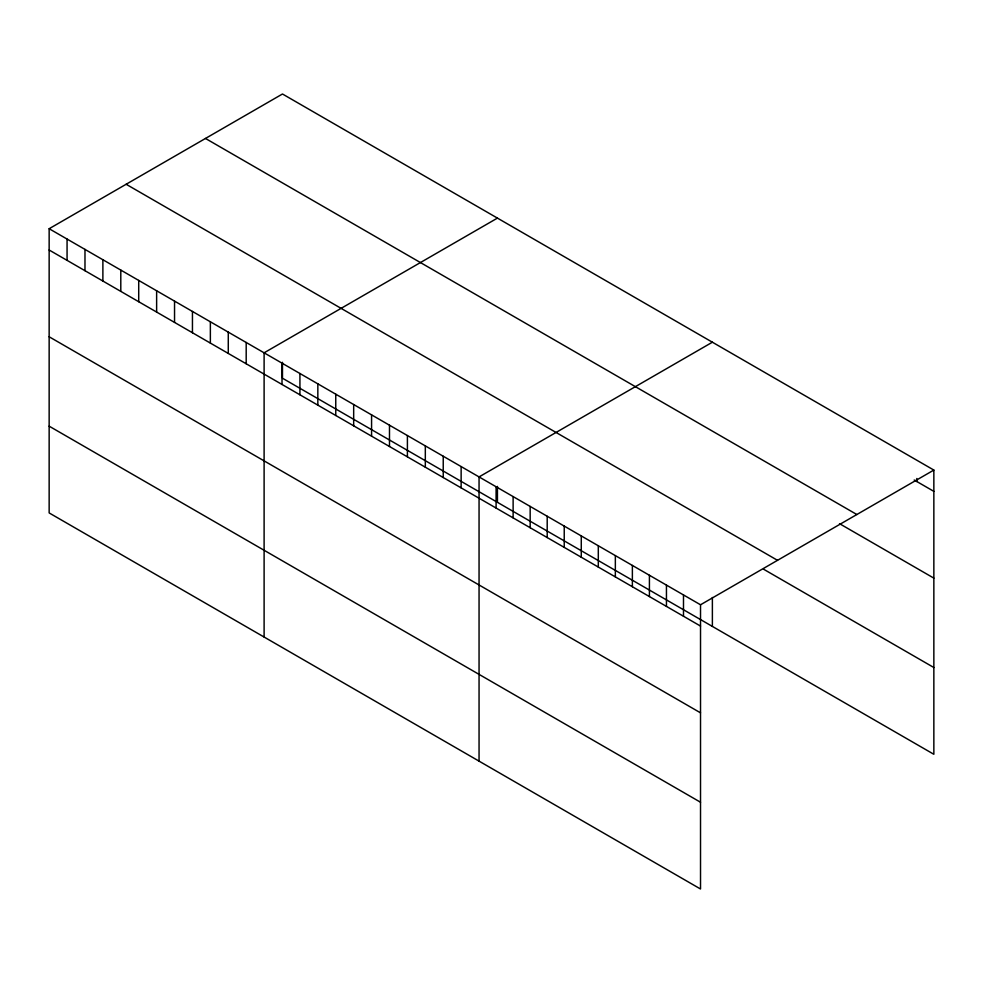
<?xml version="1.0" encoding="UTF-8"?>
<svg xmlns="http://www.w3.org/2000/svg" width="983" height="983" viewBox="0 0 983 983"><rect width="100%" height="100%" fill="white"/><g stroke="black" fill="none" stroke-linecap="round" stroke-linejoin="round"><path stroke-width="1.47" d="M49.15 228.72L700.523 604.778L700.523 889.001L49.15 512.929L49.15 228.72L282.477 93.999L933.85 470.071L933.85 754.28L282.477 378.222L282.477 362.309M497.435 218.103L264.108 352.811L264.108 637.033M712.38 342.207L479.053 476.915L479.053 761.137M700.523 604.778L933.85 470.071M914.19 480.011L933.85 491.365M205.484 138.456L856.857 514.527M839.494 523.656L933.85 578.127M126.143 184.263L777.516 560.322M763.496 569.169L933.85 667.518M49.15 250.014L700.523 626.073M49.15 336.776L700.523 712.835M49.15 426.167L700.523 802.239M916.82 478.488L916.82 481.535M712.38 597.504L712.38 626.429M683.492 594.948L683.492 616.243M666.449 585.106L666.449 606.4M649.419 575.276L649.419 596.57M632.376 565.434L632.376 586.728M615.346 555.604L615.346 576.898M598.303 545.762L598.303 567.056M581.272 535.932L581.272 557.226M564.23 526.089L564.23 547.396M547.199 516.259L547.199 537.554M530.169 506.429L530.169 527.724M513.126 496.587L513.126 517.881M497.435 486.413L497.435 502.325M496.096 486.757L496.096 508.051M461.138 466.581L461.138 487.875M443.235 456.235L443.235 477.529M425.32 445.889L425.32 467.183M407.404 435.555L407.404 456.849M389.489 425.209L389.489 446.503M371.574 414.863L371.574 436.157M353.671 404.529L353.671 425.823M335.756 394.183L335.756 415.477M317.841 383.837L317.841 405.131M299.926 373.503L299.926 394.797M282.01 363.157L282.01 384.451M246.192 342.477L246.192 363.771M228.277 332.131L228.277 353.425M210.362 321.785L210.362 343.079M192.447 311.451L192.447 332.745M174.544 301.105L174.544 322.399M156.629 290.759L156.629 312.053M138.714 280.425L138.714 301.72M120.798 270.079L120.798 291.373M102.883 259.733L102.883 281.04M84.98 249.399L84.98 270.694M67.065 239.053L67.065 260.348"/></g></svg>
